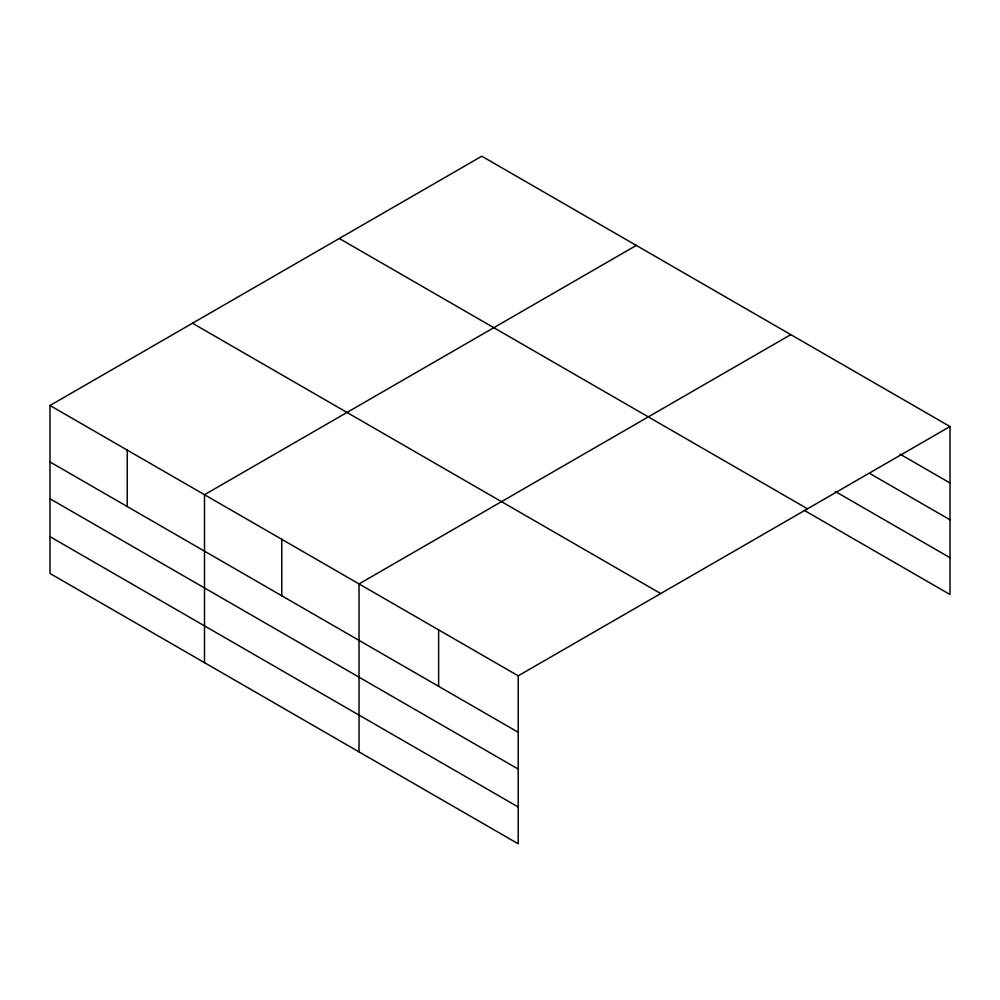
<?xml version="1.0" encoding="UTF-8"?>
<svg xmlns="http://www.w3.org/2000/svg" width="1000" height="1000" viewBox="0 0 1000 1000"><rect width="100%" height="100%" fill="white"/><g stroke="black" fill="none" stroke-linecap="round" stroke-linejoin="round"><path stroke-width="1.5" d="M518.212 769.075L518.212 675.825L50 405.5L50 573.462L518.212 843.787L518.212 769.075L50 498.75M804.3 510.375L950 594.5L950 426.538L481.788 156.213L50 405.5M636.3 245.425L204.513 494.712L204.513 662.663M790.8 334.625L359.025 583.913L359.025 751.875M518.212 675.825L950 426.538M900.088 454.162L950 482.987M870.4 473.825L950 519.788M835.325 491.488L950 557.7M339.3 238.487L807.513 508.8M192.488 323.237L660.7 593.562M50 461.95L518.212 732.275M50 536.663L518.212 806.988M438.625 629.875L438.625 686.325M281.762 539.312L281.762 595.763M127.25 450.112L127.25 506.55"/></g></svg>
